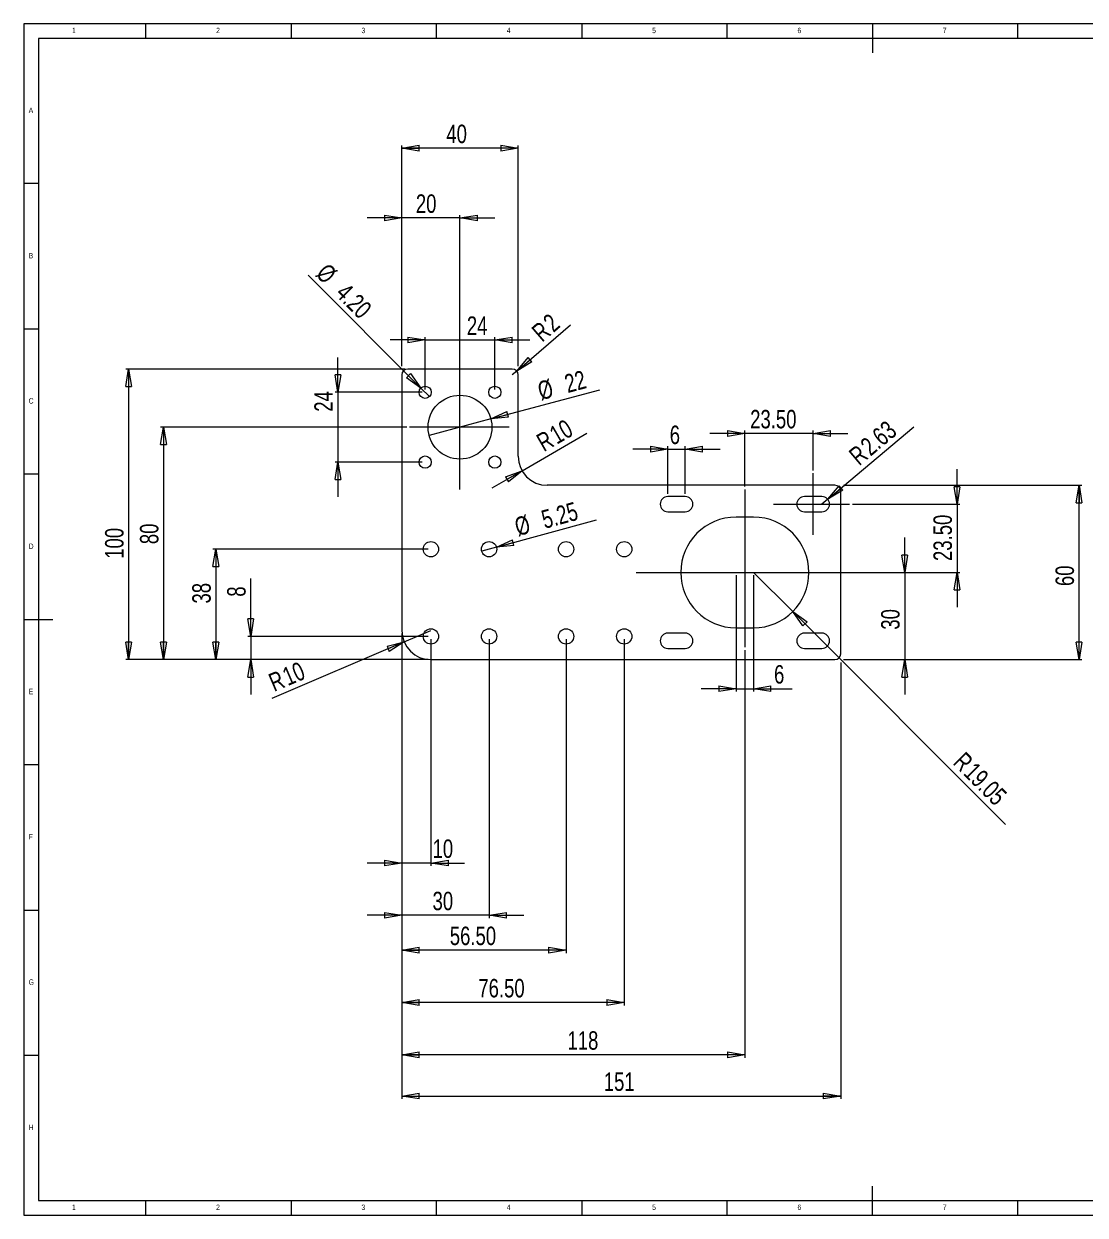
# Model space of a CAD drawing. Header units: millimetres. Extents: x 5 to 589, y 5 to 415.
# Drawn here: x 5 to 370.2, y 5 to 415 of the extents above; entities that cross this region are included whole.
import ezdxf

# ---------------------------------------------------------------- set-up
doc = ezdxf.new("R2010")
doc.units = ezdxf.units.MM
doc.layers.add('FORMAT', color=7, linetype='Continuous', lineweight=0)
doc.styles.add('SLDTEXTSTYLE0', font='TXT', dxfattribs={"width": 0.75})
doc.dimstyles.new('SLDDIMSTYLE0', dxfattribs={"dimtxt": 6.35, "dimasz": 5.9944, "dimexe": 0, "dimexo": 0.0625, "dimgap": 1.5875, "dimtad": 1, "dimtoh": 1, "dimzin": 4, "dimdsep": 46, "dimtxsty": 'SLDTEXTSTYLE0', "dimblk1": 'CLOSED', "dimblk2": 'CLOSED', "dimsah": 1, "dimcen": 0.09, "dimadec": 0, "dimazin": 0, "dimtfac": 1, "dimtofl": 0, "dimtmove": 0, "dimatfit": 3, "dimldrblk": 'CLOSED', "dimfxl": 1, "dimtolj": 1, "dimtzin": 12, "dimarcsym": 0})
doc.dimstyles.new('SLDDIMSTYLE1', dxfattribs={"dimtxt": 6.35, "dimasz": 5.9944, "dimexe": 0, "dimexo": 0.0625, "dimgap": 1.5875, "dimtad": 1, "dimtoh": 1, "dimzin": 12, "dimdsep": 46, "dimtxsty": 'SLDTEXTSTYLE0', "dimblk1": 'CLOSED', "dimblk2": 'CLOSED', "dimsah": 1, "dimcen": 0.09, "dimadec": 0, "dimazin": 0, "dimtfac": 1, "dimtofl": 0, "dimtmove": 0, "dimatfit": 3, "dimldrblk": 'CLOSED', "dimfxl": 1, "dimtolj": 1, "dimtzin": 12, "dimarcsym": 0})
doc.dimstyles.new('SLDDIMSTYLE2', dxfattribs={"dimtxt": 6.35, "dimasz": 5.9944, "dimexe": 0, "dimexo": 0.0625, "dimgap": 1.5875, "dimtad": 1, "dimtoh": 1, "dimzin": 12, "dimdsep": 46, "dimtxsty": 'SLDTEXTSTYLE0', "dimblk1": 'CLOSED', "dimblk2": 'CLOSED', "dimsah": 1, "dimcen": 0.09, "dimadec": 0, "dimazin": 0, "dimtfac": 1, "dimtofl": 0, "dimtmove": 0, "dimatfit": 3, "dimldrblk": 'CLOSED', "dimfxl": 1, "dimtolj": 1, "dimtzin": 12, "dimarcsym": 0})
doc.dimstyles.new('SLDDIMSTYLE3', dxfattribs={"dimtxt": 6.35, "dimasz": 5.9944, "dimexe": 0, "dimexo": 0.0625, "dimgap": 1.5875, "dimtad": 1, "dimtoh": 1, "dimzin": 12, "dimdsep": 46, "dimtxsty": 'SLDTEXTSTYLE0', "dimblk1": 'CLOSED', "dimblk2": 'CLOSED', "dimsah": 1, "dimcen": 0.09, "dimadec": 0, "dimazin": 0, "dimtfac": 1, "dimtmove": 0, "dimatfit": 3, "dimldrblk": 'CLOSED', "dimfxl": 1, "dimtolj": 1, "dimtzin": 12, "dimarcsym": 0})
doc.dimstyles.new('SLDDIMSTYLE4', dxfattribs={"dimtxt": 6.35, "dimasz": 5.9944, "dimexe": 0, "dimexo": 0.0625, "dimgap": 1.5875, "dimtad": 1, "dimtoh": 1, "dimzin": 4, "dimdsep": 46, "dimtxsty": 'SLDTEXTSTYLE0', "dimblk1": 'CLOSED', "dimblk2": 'CLOSED', "dimsah": 1, "dimcen": 0.09, "dimadec": 0, "dimazin": 0, "dimtfac": 1, "dimtmove": 0, "dimatfit": 3, "dimldrblk": 'CLOSED', "dimfxl": 1, "dimtolj": 1, "dimtzin": 12, "dimarcsym": 0})
doc.dimstyles.new('SLDDIMSTYLE5', dxfattribs={"dimtxt": 6.35, "dimasz": 5.9944, "dimexe": 0, "dimexo": 0.0625, "dimgap": 1.5875, "dimtad": 1, "dimtoh": 1, "dimzin": 12, "dimdsep": 46, "dimtxsty": 'SLDTEXTSTYLE0', "dimblk1": 'CLOSED', "dimblk2": 'CLOSED', "dimsah": 1, "dimcen": 0.09, "dimadec": 0, "dimazin": 0, "dimtfac": 1, "dimtofl": 0, "dimtmove": 0, "dimatfit": 3, "dimldrblk": 'CLOSED', "dimfxl": 1, "dimtolj": 1, "dimtzin": 12, "dimarcsym": 0})

# ---------------------------------------------------------------- blocks, each defined once
blk = doc.blocks.new('_Closed')
at = {"color": 0, "linetype": 'ByBlock', "lineweight": -2}
for p, q in [((-1, 0.166667), (0, 0)), ((-1, 0.166667), (-1, -0.166667)), ((0, 0), (-1, -0.166667)), ((0, 0), (-1, 0))]:
    blk.add_line(p, q, dxfattribs=at)
blk = doc.blocks.new('*D4')
at = {"layer": 'FORMAT'}
for p, q in [((253.06, 255.77), (253.06, 275.01)), ((276.56, 261.3), (276.56, 275.01)), ((253.06, 274.02), (241.07, 274.02)), ((276.56, 274.02), (253.06, 274.02)), ((276.56, 274.02), (288.55, 274.02))]:
    blk.add_line(p, q, dxfattribs=at)
at = {"layer": 'FORMAT', "xscale": 5.9944, "yscale": 5.9944}
for p, rotation in [((253.06, 274.02, 0.1), 360), ((276.56, 274.02, 0.1), 180)]:
    blk.add_blockref('_Closed', p, dxfattribs=dict(at, rotation=rotation))
at = {"layer": 'FORMAT', "insert": (254.89, 282.13), "char_height": 6.35, "attachment_point": 1, "style": 'SLDTEXTSTYLE0'}
blk.add_mtext('23.50', dxfattribs=at)
blk = doc.blocks.new('*D5')
at = {"layer": 'FORMAT'}
for p, q in [((135.06, 205.2), (135.06, 59.2)), ((253.06, 199.49), (253.06, 59.2)), ((253.06, 60.19), (135.06, 60.19))]:
    blk.add_line(p, q, dxfattribs=at)
at = {"layer": 'FORMAT', "xscale": 5.9944, "yscale": 5.9944, "rotation": 180}
blk.add_blockref('_Closed', (135.06, 60.19, 0.1), dxfattribs=at)
at = {"layer": 'FORMAT', "xscale": 5.9944, "yscale": 5.9944}
blk.add_blockref('_Closed', (253.06, 60.19, 0.1), dxfattribs=at)
at = {"layer": 'FORMAT', "insert": (192.04, 68.3), "char_height": 6.35, "attachment_point": 1, "style": 'SLDTEXTSTYLE0'}
blk.add_mtext('118', dxfattribs=at)
blk = doc.blocks.new('*D6')
at = {"layer": 'FORMAT'}
for p, q in [((326.06, 249.69), (326.06, 261.68)), ((290.07, 249.69), (327.05, 249.69)), ((326.06, 249.69), (326.06, 226.19)), ((284.04, 226.19), (327.05, 226.19)), ((326.06, 226.19), (326.06, 214.2))]:
    blk.add_line(p, q, dxfattribs=at)
at = {"layer": 'FORMAT', "xscale": 5.9944, "yscale": 5.9944}
for p, rotation in [((326.06, 249.69, 0.1), 270), ((326.06, 226.19, 0.1), 90)]:
    blk.add_blockref('_Closed', p, dxfattribs=dict(at, rotation=rotation))
at = {"layer": 'FORMAT', "insert": (317.95, 230.14), "char_height": 6.35, "attachment_point": 1, "rotation": 90, "style": 'SLDTEXTSTYLE0'}
blk.add_mtext('23.50', dxfattribs=at)
blk = doc.blocks.new('*D7')
at = {"layer": 'FORMAT'}
for p, q in [((136.75, 276.19), (52.07, 276.19)), ((53.06, 276.19), (53.06, 196.19)), ((144.07, 196.19), (52.07, 196.19))]:
    blk.add_line(p, q, dxfattribs=at)
at = {"layer": 'FORMAT', "xscale": 5.9944, "yscale": 5.9944}
for p, rotation in [((53.06, 276.19, 0.1), 90), ((53.06, 196.19, 0.1), 270)]:
    blk.add_blockref('_Closed', p, dxfattribs=dict(at, rotation=rotation))
at = {"layer": 'FORMAT', "insert": (44.95, 235.93), "char_height": 6.35, "attachment_point": 1, "rotation": 90, "style": 'SLDTEXTSTYLE0'}
blk.add_mtext('80', dxfattribs=at)
blk = doc.blocks.new('*D8')
at = {"layer": 'FORMAT'}
for p, q in [((287.05, 256.19), (369.05, 256.19)), ((368.06, 196.19), (368.06, 256.19)), ((287.05, 196.19), (369.05, 196.19))]:
    blk.add_line(p, q, dxfattribs=at)
at = {"layer": 'FORMAT', "xscale": 5.9944, "yscale": 5.9944}
for p, rotation in [((368.06, 256.19, -1.4), 90), ((368.06, 196.19, -1.4), 270)]:
    blk.add_blockref('_Closed', p, dxfattribs=dict(at, rotation=rotation))
at = {"layer": 'FORMAT', "insert": (359.95, 221.5), "char_height": 6.35, "attachment_point": 1, "rotation": 90, "style": 'SLDTEXTSTYLE0'}
blk.add_mtext('60', dxfattribs=at)
blk = doc.blocks.new('*D9')
at = {"layer": 'FORMAT'}
for p, q in [((135.06, 297.18), (135.06, 373.18)), ((175.06, 297.18), (175.06, 373.18)), ((175.06, 372.19), (135.06, 372.19))]:
    blk.add_line(p, q, dxfattribs=at)
at = {"layer": 'FORMAT', "xscale": 5.9944, "yscale": 5.9944, "rotation": 180}
blk.add_blockref('_Closed', (135.06, 372.19, -1.4), dxfattribs=at)
at = {"layer": 'FORMAT', "xscale": 5.9944, "yscale": 5.9944}
blk.add_blockref('_Closed', (175.06, 372.19, -1.4), dxfattribs=at)
at = {"layer": 'FORMAT', "insert": (150.37, 380.3), "char_height": 6.35, "attachment_point": 1, "style": 'SLDTEXTSTYLE0'}
blk.add_mtext('40', dxfattribs=at)
blk = doc.blocks.new('*D10')
at = {"layer": 'FORMAT'}
for q in [(198.74, 274.09), (166.02, 255.19)]:
    blk.add_line((176.4, 261.19), q, dxfattribs=at)
at = {"layer": 'FORMAT', "xscale": 5.9944, "yscale": 5.9944, "rotation": 30}
blk.add_blockref('_Closed', (176.4, 261.19, -1.4), dxfattribs=at)
at = {"layer": 'FORMAT', "char_height": 6.35, "attachment_point": 1, "rotation": 30, "style": 'SLDTEXTSTYLE0'}
for s, insert in [('R', (180.74, 273.06)), ('10', (185.19, 275.63))]:
    blk.add_mtext(s, dxfattribs=dict(at, insert=insert))
blk = doc.blocks.new('*D11')
at = {"layer": 'FORMAT'}
for q in [(203.18, 289.08), (144.44, 273.34)]:
    blk.add_line((165.69, 279.04), q, dxfattribs=at)
at = {"layer": 'FORMAT', "xscale": 5.9944, "yscale": 5.9944, "rotation": 195}
blk.add_blockref('_Closed', (165.69, 279.04, -1.4), dxfattribs=at)
at = {"layer": 'FORMAT', "char_height": 6.35, "attachment_point": 1, "rotation": 15, "style": 'SLDTEXTSTYLE0'}
for s, insert in [('22', (190.49, 294.04)), ('%%c', (181.25, 291.56))]:
    blk.add_mtext(s, dxfattribs=dict(at, insert=insert))
blk = doc.blocks.new('*D12')
at = {"layer": 'FORMAT'}
for p, q in [((135.06, 297.18), (135.06, 349.18)), ((155.06, 277.18), (155.06, 349.18)), ((135.06, 348.19), (123.07, 348.19)), ((155.06, 348.19), (135.06, 348.19)), ((155.06, 348.19), (167.05, 348.19))]:
    blk.add_line(p, q, dxfattribs=at)
at = {"layer": 'FORMAT', "xscale": 5.9944, "yscale": 5.9944}
for p, rotation in [((135.06, 348.19, -1.4), 360), ((155.06, 348.19, -1.4), 180)]:
    blk.add_blockref('_Closed', p, dxfattribs=dict(at, rotation=rotation))
at = {"layer": 'FORMAT', "insert": (139.87, 356.3), "char_height": 6.35, "attachment_point": 1, "style": 'SLDTEXTSTYLE0'}
blk.add_mtext('20', dxfattribs=at)
blk = doc.blocks.new('*D13')
at = {"layer": 'FORMAT'}
for p, q in [((135.06, 195.2), (135.06, 45.02)), ((286.06, 195.2), (286.06, 45.02)), ((135.06, 46.01), (286.06, 46.01))]:
    blk.add_line(p, q, dxfattribs=at)
at = {"layer": 'FORMAT', "xscale": 5.9944, "yscale": 5.9944}
for p, rotation in [((135.06, 46.01, -1.4), 180), ((286.06, 46.01, -1.4), 360)]:
    blk.add_blockref('_Closed', p, dxfattribs=dict(at, rotation=rotation))
at = {"layer": 'FORMAT', "insert": (204.53, 54.12), "char_height": 6.35, "attachment_point": 1, "style": 'SLDTEXTSTYLE0'}
blk.add_mtext('151', dxfattribs=at)
blk = doc.blocks.new('*D14')
at = {"layer": 'FORMAT'}
for p, q in [((308.06, 226.19), (308.06, 238.18)), ((254.05, 226.19), (309.05, 226.19)), ((308.06, 226.19), (308.06, 196.19)), ((287.05, 196.19), (309.05, 196.19)), ((308.06, 196.19), (308.06, 184.2))]:
    blk.add_line(p, q, dxfattribs=at)
at = {"layer": 'FORMAT', "xscale": 5.9944, "yscale": 5.9944}
for p, rotation in [((308.06, 226.19, -1.4), 270), ((308.06, 196.19, -1.4), 90)]:
    blk.add_blockref('_Closed', p, dxfattribs=dict(at, rotation=rotation))
at = {"layer": 'FORMAT', "insert": (299.95, 206.5), "char_height": 6.35, "attachment_point": 1, "rotation": 90, "style": 'SLDTEXTSTYLE0'}
blk.add_mtext('30', dxfattribs=at)
blk = doc.blocks.new('*D15')
at = {"layer": 'FORMAT'}
for p, q in [((250.06, 225.2), (250.06, 185.2)), ((256.06, 225.2), (256.06, 185.2)), ((250.06, 186.19), (238.07, 186.19)), ((250.06, 186.19), (256.06, 186.19)), ((256.06, 186.19), (269.38, 186.19))]:
    blk.add_line(p, q, dxfattribs=at)
at = {"layer": 'FORMAT', "xscale": 5.9944, "yscale": 5.9944}
blk.add_blockref('_Closed', (250.06, 186.19, -1.4), dxfattribs=at)
at = {"layer": 'FORMAT', "xscale": 5.9944, "yscale": 5.9944, "rotation": 180}
blk.add_blockref('_Closed', (256.06, 186.19, -1.4), dxfattribs=at)
at = {"layer": 'FORMAT', "insert": (263.11, 194.3), "char_height": 6.35, "attachment_point": 1, "style": 'SLDTEXTSTYLE0'}
blk.add_mtext('6', dxfattribs=at)
blk = doc.blocks.new('*D16')
at = {"layer": 'FORMAT'}
for p, q in [((226.56, 268.62), (214.57, 268.62)), ((226.56, 253.3), (226.56, 269.61)), ((226.56, 268.62), (232.56, 268.62)), ((232.56, 253.3), (232.56, 269.61)), ((232.56, 268.62), (244.55, 268.62))]:
    blk.add_line(p, q, dxfattribs=at)
at = {"layer": 'FORMAT', "xscale": 5.9944, "yscale": 5.9944}
blk.add_blockref('_Closed', (226.56, 268.62, -1.4), dxfattribs=at)
at = {"layer": 'FORMAT', "xscale": 5.9944, "yscale": 5.9944, "rotation": 180}
blk.add_blockref('_Closed', (232.56, 268.62, -1.4), dxfattribs=at)
at = {"layer": 'FORMAT', "insert": (227.22, 276.73), "char_height": 6.35, "attachment_point": 1, "style": 'SLDTEXTSTYLE0'}
blk.add_mtext('6', dxfattribs=at)
blk = doc.blocks.new('*D17')
at = {"layer": 'FORMAT'}
for q in [(102.78, 328.47), (144.55, 286.7)]:
    blk.add_line((141.58, 289.67), q, dxfattribs=at)
at = {"layer": 'FORMAT', "xscale": 5.9944, "yscale": 5.9944, "rotation": 315}
blk.add_blockref('_Closed', (141.58, 289.67, 2.6), dxfattribs=at)
at = {"layer": 'FORMAT', "char_height": 6.35, "attachment_point": 1, "rotation": 315, "style": 'SLDTEXTSTYLE0'}
for s, insert in [('%%c', (109.62, 333.06)), ('4.20', (116.39, 326.29))]:
    blk.add_mtext(s, dxfattribs=dict(at, insert=insert))
blk = doc.blocks.new('*D18')
at = {"layer": 'FORMAT'}
for p, q in [((143.06, 306.19), (131.07, 306.19)), ((143.06, 289.18), (143.06, 307.18)), ((143.06, 306.19), (167.06, 306.19)), ((167.06, 289.18), (167.06, 307.18)), ((167.06, 306.19), (179.05, 306.19))]:
    blk.add_line(p, q, dxfattribs=at)
at = {"layer": 'FORMAT', "xscale": 5.9944, "yscale": 5.9944}
blk.add_blockref('_Closed', (143.06, 306.19, 2.6), dxfattribs=at)
at = {"layer": 'FORMAT', "xscale": 5.9944, "yscale": 5.9944, "rotation": 180}
blk.add_blockref('_Closed', (167.06, 306.19, 2.6), dxfattribs=at)
at = {"layer": 'FORMAT', "insert": (157.41, 314.3), "char_height": 6.35, "attachment_point": 1, "style": 'SLDTEXTSTYLE0'}
blk.add_mtext('24', dxfattribs=at)
blk = doc.blocks.new('*D19')
at = {"layer": 'FORMAT'}
for p, q in [((113.06, 288.19), (113.06, 300.18)), ((142.07, 288.19), (112.07, 288.19)), ((113.06, 288.19), (113.06, 264.19)), ((142.07, 264.19), (112.07, 264.19)), ((113.06, 264.19), (113.06, 252.2))]:
    blk.add_line(p, q, dxfattribs=at)
at = {"layer": 'FORMAT', "xscale": 5.9944, "yscale": 5.9944}
for p, rotation in [((113.06, 288.19, 2.6), 270), ((113.06, 264.19, 2.6), 90)]:
    blk.add_blockref('_Closed', p, dxfattribs=dict(at, rotation=rotation))
at = {"layer": 'FORMAT', "insert": (104.95, 281.5), "char_height": 6.35, "attachment_point": 1, "rotation": 90, "style": 'SLDTEXTSTYLE0'}
blk.add_mtext('24', dxfattribs=at)
blk = doc.blocks.new('*D20')
at = {"layer": 'FORMAT'}
for q in [(145.06, 206.19), (90.32, 182.82)]:
    blk.add_line((135.87, 202.26), q, dxfattribs=at)
at = {"layer": 'FORMAT', "xscale": 5.9944, "yscale": 5.9944, "rotation": 23.117100278}
blk.add_blockref('_Closed', (135.87, 202.26, 2.4), dxfattribs=at)
at = {"layer": 'FORMAT', "char_height": 6.35, "attachment_point": 1, "rotation": 23.1171, "style": 'SLDTEXTSTYLE0'}
for s, insert in [('10', (93.33, 192.9)), ('R', (88.61, 190.88))]:
    blk.add_mtext(s, dxfattribs=dict(at, insert=insert))
blk = doc.blocks.new('*D21')
at = {"layer": 'FORMAT'}
for q in [(202.01, 244.35), (162.53, 233.49)]:
    blk.add_line((167.59, 234.88), q, dxfattribs=at)
at = {"layer": 'FORMAT', "xscale": 5.9944, "yscale": 5.9944, "rotation": 195.3823554166}
blk.add_blockref('_Closed', (167.59, 234.88, 2.6), dxfattribs=at)
at = {"layer": 'FORMAT', "char_height": 6.35, "attachment_point": 1, "rotation": 15.3824, "style": 'SLDTEXTSTYLE0'}
for s, insert in [('5.25', (182.53, 247.3)), ('%%c', (173.3, 244.76))]:
    blk.add_mtext(s, dxfattribs=dict(at, insert=insert))
blk = doc.blocks.new('*D22')
at = {"layer": 'FORMAT'}
for p, q in [((135.06, 205.2), (135.06, 125.2)), ((145.06, 203.2), (145.06, 125.2)), ((135.06, 126.19), (123.07, 126.19)), ((145.06, 126.19), (135.06, 126.19)), ((145.06, 126.19), (156.59, 126.19))]:
    blk.add_line(p, q, dxfattribs=at)
at = {"layer": 'FORMAT', "xscale": 5.9944, "yscale": 5.9944}
for p, rotation in [((135.06, 126.19, 2.6), 360), ((145.06, 126.19, 2.6), 180)]:
    blk.add_blockref('_Closed', p, dxfattribs=dict(at, rotation=rotation))
at = {"layer": 'FORMAT', "insert": (145.62, 134.3), "char_height": 6.35, "attachment_point": 1, "style": 'SLDTEXTSTYLE0'}
blk.add_mtext('10', dxfattribs=at)
blk = doc.blocks.new('*D23')
at = {"layer": 'FORMAT'}
for p, q in [((136.07, 296.19), (40.07, 296.19)), ((41.06, 296.19), (41.06, 196.19)), ((144.07, 196.19), (40.07, 196.19))]:
    blk.add_line(p, q, dxfattribs=at)
at = {"layer": 'FORMAT', "xscale": 5.9944, "yscale": 5.9944}
for p, rotation in [((41.06, 296.19, -1.4), 90), ((41.06, 196.19, -1.4), 270)]:
    blk.add_blockref('_Closed', p, dxfattribs=dict(at, rotation=rotation))
at = {"layer": 'FORMAT', "insert": (32.95, 230.9), "char_height": 6.35, "attachment_point": 1, "rotation": 90, "style": 'SLDTEXTSTYLE0'}
blk.add_mtext('100', dxfattribs=at)
blk = doc.blocks.new('*D24')
at = {"layer": 'FORMAT'}
for p, q in [((135.06, 205.2), (135.06, 77.2)), ((211.56, 203.2), (211.56, 77.2)), ((211.56, 78.19), (135.06, 78.19))]:
    blk.add_line(p, q, dxfattribs=at)
at = {"layer": 'FORMAT', "xscale": 5.9944, "yscale": 5.9944}
for p, rotation in [((135.06, 78.19, -1.4), 180), ((211.56, 78.19, -1.4), 360)]:
    blk.add_blockref('_Closed', p, dxfattribs=dict(at, rotation=rotation))
at = {"layer": 'FORMAT', "insert": (161.37, 86.3), "char_height": 6.35, "attachment_point": 1, "style": 'SLDTEXTSTYLE0'}
blk.add_mtext('76.50', dxfattribs=at)
blk = doc.blocks.new('*D25')
at = {"layer": 'FORMAT'}
for p, q in [((135.06, 205.2), (135.06, 95.2)), ((191.56, 203.2), (191.56, 95.2)), ((191.56, 96.19), (135.06, 96.19))]:
    blk.add_line(p, q, dxfattribs=at)
at = {"layer": 'FORMAT', "xscale": 5.9944, "yscale": 5.9944}
for p, rotation in [((135.06, 96.19, -1.4), 180), ((191.56, 96.19, -1.4), 360)]:
    blk.add_blockref('_Closed', p, dxfattribs=dict(at, rotation=rotation))
at = {"layer": 'FORMAT', "insert": (151.55, 104.3), "char_height": 6.35, "attachment_point": 1, "style": 'SLDTEXTSTYLE0'}
blk.add_mtext('56.50', dxfattribs=at)
blk = doc.blocks.new('*D26')
at = {"layer": 'FORMAT'}
for p, q in [((135.06, 205.2), (135.06, 107.2)), ((165.06, 203.2), (165.06, 107.2)), ((135.06, 108.19), (123.07, 108.19)), ((165.06, 108.19), (135.06, 108.19)), ((165.06, 108.19), (177.05, 108.19))]:
    blk.add_line(p, q, dxfattribs=at)
at = {"layer": 'FORMAT', "xscale": 5.9944, "yscale": 5.9944}
for p, rotation in [((135.06, 108.19, -1.4), 360), ((165.06, 108.19, -1.4), 180)]:
    blk.add_blockref('_Closed', p, dxfattribs=dict(at, rotation=rotation))
at = {"layer": 'FORMAT', "insert": (145.62, 116.3), "char_height": 6.35, "attachment_point": 1, "style": 'SLDTEXTSTYLE0'}
blk.add_mtext('30', dxfattribs=at)
blk = doc.blocks.new('*D27')
at = {"layer": 'FORMAT'}
for p, q in [((83.06, 204.19), (83.06, 224.13)), ((144.07, 204.19), (82.07, 204.19)), ((83.06, 204.19), (83.06, 196.19)), ((144.07, 196.19), (82.07, 196.19)), ((83.06, 196.19), (83.06, 184.2))]:
    blk.add_line(p, q, dxfattribs=at)
at = {"layer": 'FORMAT', "xscale": 5.9944, "yscale": 5.9944}
for p, rotation in [((83.06, 204.19, -1.4), 270), ((83.06, 196.19, -1.4), 90)]:
    blk.add_blockref('_Closed', p, dxfattribs=dict(at, rotation=rotation))
at = {"layer": 'FORMAT', "insert": (74.95, 217.85), "char_height": 6.35, "attachment_point": 1, "rotation": 90, "style": 'SLDTEXTSTYLE0'}
blk.add_mtext('8', dxfattribs=at)
blk = doc.blocks.new('*D28')
at = {"layer": 'FORMAT'}
for p, q in [((144.07, 234.19), (70.07, 234.19)), ((71.06, 234.19), (71.06, 196.19)), ((144.07, 196.19), (70.07, 196.19))]:
    blk.add_line(p, q, dxfattribs=at)
at = {"layer": 'FORMAT', "xscale": 5.9944, "yscale": 5.9944}
for p, rotation in [((71.06, 234.19, -1.4), 90), ((71.06, 196.19, -1.4), 270)]:
    blk.add_blockref('_Closed', p, dxfattribs=dict(at, rotation=rotation))
at = {"layer": 'FORMAT', "insert": (62.95, 215.5), "char_height": 6.35, "attachment_point": 1, "rotation": 90, "style": 'SLDTEXTSTYLE0'}
blk.add_mtext('38', dxfattribs=at)
blk = doc.blocks.new('*D29')
at = {"layer": 'FORMAT'}
for q in [(256.06, 226.19), (342.76, 139.49)]:
    blk.add_line((269.53, 212.72), q, dxfattribs=at)
at = {"layer": 'FORMAT', "xscale": 5.9944, "yscale": 5.9944, "rotation": 135}
blk.add_blockref('_Closed', (269.53, 212.72, -1.4), dxfattribs=at)
at = {"layer": 'FORMAT', "char_height": 6.35, "attachment_point": 1, "rotation": 315, "style": 'SLDTEXTSTYLE0'}
for s, insert in [('R', (328.81, 164.9)), ('19.05', (332.44, 161.27))]:
    blk.add_mtext(s, dxfattribs=dict(at, insert=insert))
blk = doc.blocks.new('*D30')
at = {"layer": 'FORMAT'}
for q in [(311.19, 276.31), (279.56, 249.69)]:
    blk.add_line((281.57, 251.38), q, dxfattribs=at)
at = {"layer": 'FORMAT', "xscale": 5.9944, "yscale": 5.9944, "rotation": 220.0945405459}
blk.add_blockref('_Closed', (281.57, 251.38, -1.4), dxfattribs=at)
at = {"layer": 'FORMAT', "char_height": 6.35, "attachment_point": 1, "rotation": 40.0945, "style": 'SLDTEXTSTYLE0'}
for s, insert in [('2.63', (292.24, 270.87)), ('R', (288.31, 267.56))]:
    blk.add_mtext(s, dxfattribs=dict(at, insert=insert))
blk = doc.blocks.new('*D31')
at = {"layer": 'FORMAT'}
for q in [(193.04, 311.46), (173.06, 294.19)]:
    blk.add_line((174.58, 295.5), q, dxfattribs=at)
at = {"layer": 'FORMAT', "xscale": 5.9944, "yscale": 5.9944, "rotation": 220.8411539539}
blk.add_blockref('_Closed', (174.58, 295.5, -1.4), dxfattribs=at)
at = {"layer": 'FORMAT', "char_height": 6.35, "attachment_point": 1, "rotation": 40.8412, "style": 'SLDTEXTSTYLE0'}
for s, insert in [('R', (179.19, 310.01)), ('2', (183.08, 313.38))]:
    blk.add_mtext(s, dxfattribs=dict(at, insert=insert))

msp = doc.modelspace()

# ---------------------------------------------------------------- linework, layer by layer
at = {"color": 7, "linetype": 'Continuous', "lineweight": 0}
for p, q in [((589, 415), (5, 415)), ((5, 415), (5, 5)), ((47, 410), (47, 415)), ((97, 415), (97, 410)), ((147, 410), (147, 415)), ((197, 415), (197, 410)), ((247, 410), (247, 415)), ((297, 415), (297, 405)), ((347, 410), (347, 415)), ((584, 410), (10, 410)), ((10, 410), (10, 10)), ((10, 360), (5, 360)), ((5, 310), (10, 310)), ((10, 260), (5, 260)), ((5, 210), (15, 210)), ((10, 160), (5, 160)), ((5, 110), (10, 110)), ((10, 60), (5, 60)), ((297, 5), (297, 15)), ((10, 10), (399.055, 10)), ((47, 5), (47, 10)), ((97, 10), (97, 5)), ((147, 5), (147, 10)), ((197, 10), (197, 5)), ((247, 5), (247, 10)), ((347, 5), (347, 10)), ((5, 5), (589, 5))]:
    msp.add_line(p, q, dxfattribs=at)
at = {"color": 7, "linetype": 'Continuous', "lineweight": 15}
for p, q in [((173.063, 296.188), (137.063, 296.188)), ((135.063, 294.188), (135.063, 206.188)), ((175.063, 266.188), (175.063, 294.188)), ((284.063, 256.188), (185.063, 256.188)), ((232.563, 252.313), (226.563, 252.313)), ((279.563, 252.313), (273.563, 252.313)), ((286.063, 198.188), (286.063, 254.188)), ((226.563, 247.063), (232.563, 247.063)), ((273.563, 247.063), (279.563, 247.063)), ((256.063, 245.238), (250.063, 245.238)), ((232.563, 205.313), (226.563, 205.313)), ((250.063, 207.138), (256.063, 207.138)), ((279.563, 205.313), (273.563, 205.313)), ((226.563, 200.063), (232.563, 200.063)), ((273.563, 200.063), (279.563, 200.063)), ((145.063, 196.188), (284.063, 196.188))]:
    msp.add_line(p, q, dxfattribs=at)
for centre, radius in [((143.063, 288.188), 2.1), ((155.063, 276.188), 11), ((167.063, 288.188), 2.1), ((143.063, 264.188), 2.1), ((167.063, 264.188), 2.1), ((145.063, 234.188), 2.625), ((165.063, 234.188), 2.625), ((191.563, 234.188), 2.625), ((211.563, 234.188), 2.625), ((145.063, 204.188), 2.625), ((165.063, 204.188), 2.625), ((191.563, 204.188), 2.625), ((211.563, 204.188), 2.625)]:
    msp.add_circle(centre, radius, dxfattribs=at)
for centre, radius, start, end in [((137.063, 294.188), 2, 90, 180), ((173.063, 294.188), 2, 0, 90), ((185.063, 266.188), 10, 180, 270), ((284.063, 254.188), 2, 0, 90), ((226.563, 249.688), 2.625, 90, 270), ((232.563, 249.688), 2.625, 270, 90), ((273.563, 249.688), 2.625, 90, 270), ((279.563, 249.688), 2.625, 270, 90), ((250.063, 226.188), 19.05, 90, 270), ((256.063, 226.188), 19.05, 270, 90), ((145.063, 206.188), 10, 180, 270), ((226.563, 202.688), 2.625, 90, 270), ((232.563, 202.688), 2.625, 270, 90), ((273.563, 202.688), 2.625, 90, 270), ((279.563, 202.688), 2.625, 270, 90), ((284.063, 198.188), 2, 270, 0)]:
    msp.add_arc(centre, radius, start, end, dxfattribs=at)
at = {"layer": 'FORMAT'}
for p, q in [((155.063, 254.78), (155.063, 292.995)), ((171.928, 276.188), (137.736, 276.188)), ((276.563, 239.193), (276.563, 260.311)), ((253.063, 254.78), (253.063, 200.476)), ((262.938, 249.688), (289.084, 249.688)), ((215.673, 226.188), (283.05, 226.188))]:
    msp.add_line(p, q, dxfattribs=at)

# ---------------------------------------------------------------- texts
at = {"color": 7, "linetype": 'Continuous', "lineweight": 0, "char_height": 1.852, "attachment_point": 1, "style": 'SLDTEXTSTYLE0'}
for s, insert in [('1', (21.583, 413.646)), ('2', (71.167, 413.646)), ('3', (121.167, 413.646)), ('4', (171.167, 413.646)), ('5', (221.167, 413.646)), ('6', (271.167, 413.646)), ('7', (321.167, 413.646)), ('A', (6.667, 386.146)), ('B', (6.667, 336.146)), ('C', (6.667, 286.146)), ('D', (6.667, 236.146)), ('E', (6.667, 186.146)), ('F', (6.667, 136.146)), ('G', (6.667, 86.146)), ('H', (6.667, 36.146)), ('1', (21.583, 8.646)), ('2', (71.167, 8.646)), ('3', (121.167, 8.646)), ('4', (171.167, 8.646)), ('5', (221.167, 8.646)), ('6', (271.167, 8.646)), ('7', (321.167, 8.646))]:
    msp.add_mtext(s, dxfattribs=dict(at, insert=insert))

# ---------------------------------------------------------------- dimensions: what is measured, and where the dimension line sits
at = {"layer": 'FORMAT'}
for base, p1, p2, dimstyle, picture, middle in [((135.063, 372.188), (175.063, 296.188), (135.063, 296.188), 'SLDDIMSTYLE1', '*D9', (155.063, 372.188)), ((135.063, 348.188), (155.063, 276.188), (135.063, 296.188), 'SLDDIMSTYLE1', '*D12', (144.56, 348.188)), ((167.063, 306.188), (143.063, 288.188), (167.063, 288.188), 'SLDDIMSTYLE1', '*D18', (162.103, 306.188)), ((253.063, 274.017), (276.563, 260.311), (253.063, 254.78), 'SLDDIMSTYLE0', '*D4', (265.452, 274.017)), ((232.563, 268.621), (226.563, 252.313), (232.563, 252.313), 'SLDDIMSTYLE1', '*D16', (229.563, 268.621)), ((256.063, 186.188), (250.063, 226.188), (256.063, 226.188), 'SLDDIMSTYLE1', '*D15', (265.452, 186.188)), ((135.063, 126.188), (145.063, 204.188), (135.063, 206.188), 'SLDDIMSTYLE1', '*D22', (150.307, 126.188)), ((135.063, 108.188), (165.063, 204.188), (135.063, 206.188), 'SLDDIMSTYLE1', '*D26', (150.307, 108.188)), ((135.063, 60.19), (253.063, 200.476), (135.063, 206.188), 'SLDDIMSTYLE1', '*D5', (199.08, 60.19)), ((135.063, 78.188), (211.563, 204.188), (135.063, 206.188), 'SLDDIMSTYLE0', '*D24', (171.928, 78.188)), ((135.063, 96.188), (191.563, 204.188), (135.063, 206.188), 'SLDDIMSTYLE0', '*D25', (162.103, 96.188)), ((286.063, 46.013), (135.063, 196.188), (286.063, 196.188), 'SLDDIMSTYLE1', '*D13', (211.563, 46.013))]:
    dim = msp.add_linear_dim(base=base, p1=p1, p2=p2, dimstyle=dimstyle, dxfattribs=at)
    dim.commit()
    dim.dimension.update_dxf_attribs({"geometry": picture, "text_midpoint": middle, "dimtype": 160})
for p1, p2, dimstyle, picture, middle in [((144.548, 286.703), (141.578, 289.673), 'SLDDIMSTYLE4', '*D17', (112.888, 318.363)), ((144.438, 273.341), (165.688, 279.035), 'SLDDIMSTYLE3', '*D11', (192.801, 286.3)), ((162.532, 233.492), (167.594, 234.884), 'SLDDIMSTYLE3', '*D21', (188.443, 240.62))]:
    dim = msp.add_diameter_dim_2p(p1=p1, p2=p2, dimstyle=dimstyle, dxfattribs=at)
    dim.commit()
    dim.dimension.update_dxf_attribs({"geometry": picture, "text_midpoint": middle, "dimtype": 163})
for center, mpoint, dimstyle, picture, middle in [((173.063, 294.188), (174.576, 295.496), 'SLDDIMSTYLE5', '*D31', (188.567, 307.59)), ((185.063, 266.188), (176.403, 261.188), 'SLDDIMSTYLE2', '*D10', (191.081, 269.663)), ((279.563, 249.688), (281.571, 251.379), 'SLDDIMSTYLE5', '*D30', (302.051, 268.621)), ((256.063, 226.188), (269.534, 212.718), 'SLDDIMSTYLE5', '*D29', (332.443, 149.808)), ((145.063, 206.188), (135.866, 202.262), 'SLDDIMSTYLE5', '*D20', (98.231, 186.196))]:
    dim = msp.add_radius_dim(center=center, mpoint=mpoint, dimstyle=dimstyle, dxfattribs=at)
    dim.commit()
    dim.dimension.update_dxf_attribs({"geometry": picture, "text_midpoint": middle, "dimtype": 164})
for base, p1, p2, dimstyle, picture, middle in [((113.063, 264.188), (143.063, 288.188), (143.063, 264.188), 'SLDDIMSTYLE1', '*D19', (113.063, 286.188)), ((41.063, 196.188), (137.063, 296.188), (145.063, 196.188), 'SLDDIMSTYLE1', '*D23', (41.063, 237.938)), ((53.063, 196.188), (137.736, 276.188), (145.063, 196.188), 'SLDDIMSTYLE1', '*D7', (53.063, 240.62)), ((326.063, 226.188), (289.084, 249.688), (283.05, 226.188), 'SLDDIMSTYLE0', '*D6', (326.063, 240.702)), ((368.063, 256.188), (286.063, 196.188), (286.063, 256.188), 'SLDDIMSTYLE1', '*D8', (368.063, 226.188)), ((308.059, 196.188), (253.063, 226.188), (286.063, 196.188), 'SLDDIMSTYLE1', '*D14', (308.059, 211.188)), ((71.063, 196.188), (145.063, 234.188), (145.063, 196.188), 'SLDDIMSTYLE1', '*D28', (71.063, 220.194)), ((83.063, 196.188), (145.063, 204.188), (145.063, 196.188), 'SLDDIMSTYLE1', '*D27', (83.063, 220.194))]:
    dim = msp.add_linear_dim(base=base, p1=p1, p2=p2, angle=90, dimstyle=dimstyle, dxfattribs=at)
    dim.commit()
    dim.dimension.update_dxf_attribs({"geometry": picture, "text_midpoint": middle, "dimtype": 160})

doc.saveas('drawing.dxf')
